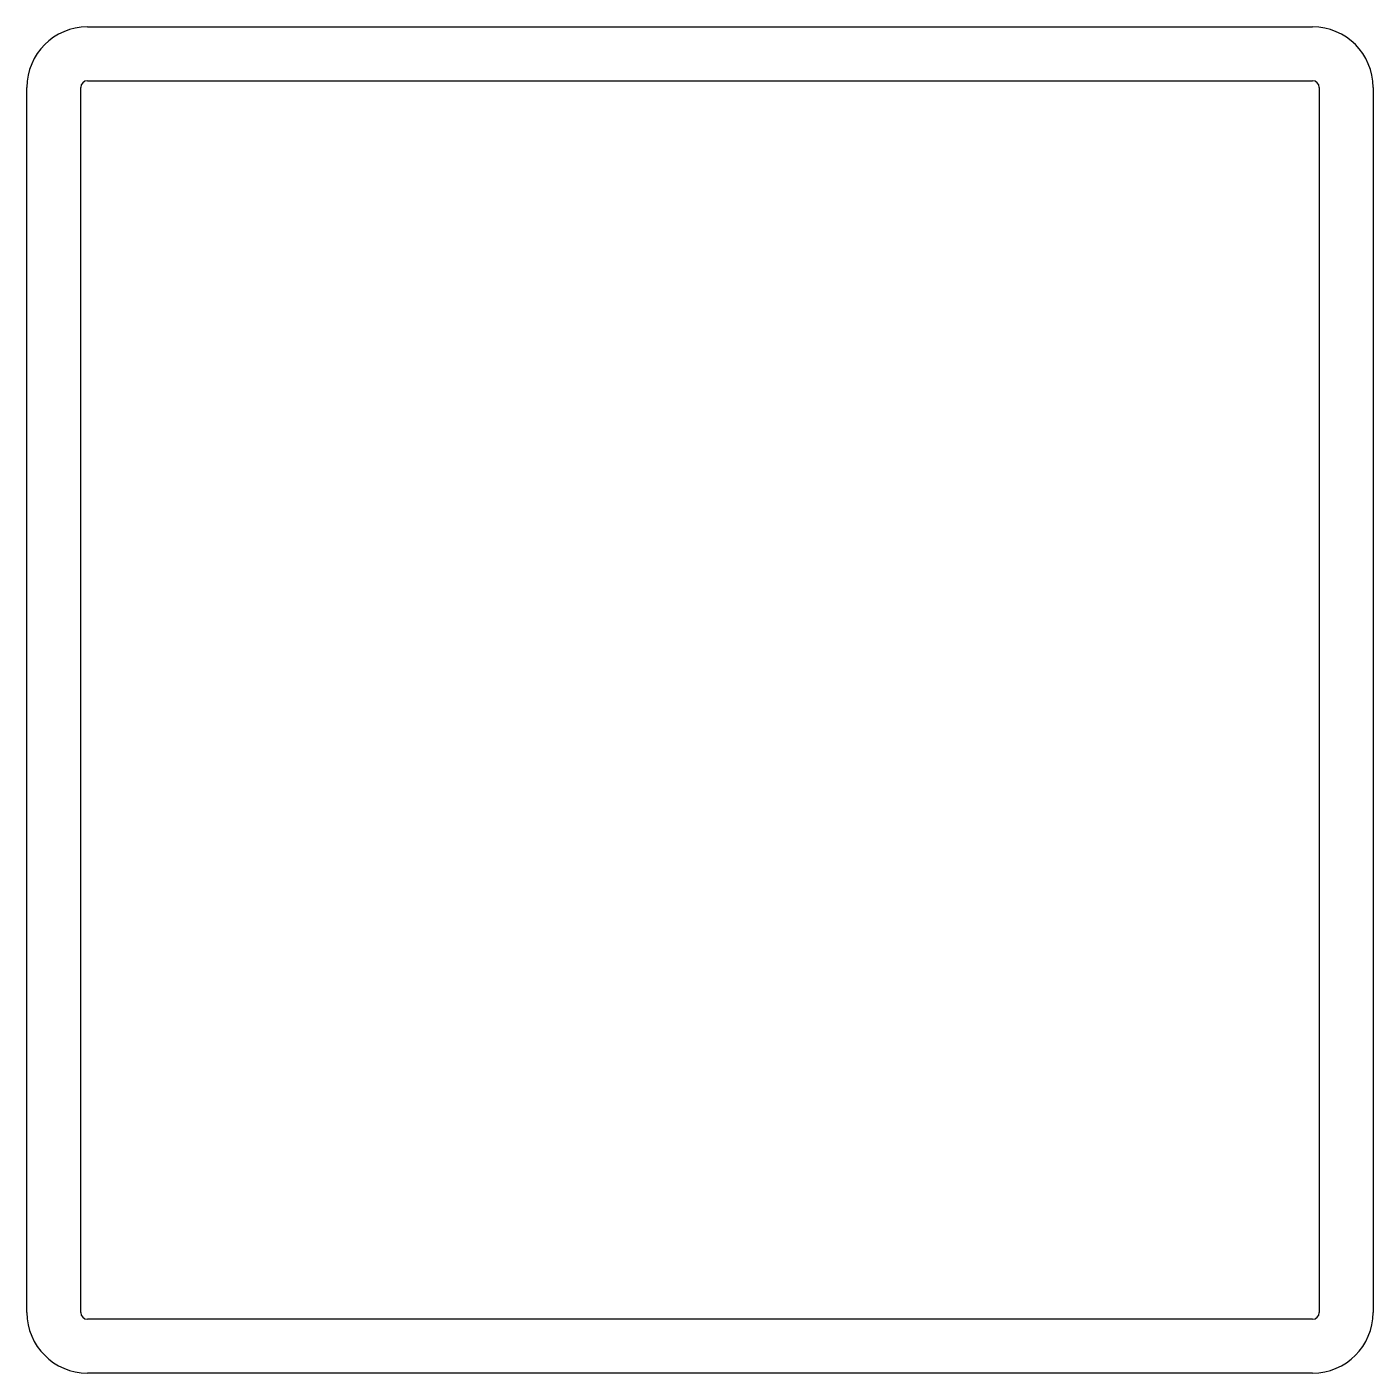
# Model space of a CAD drawing. Header units: inches. Extents: x -33.3 to 42.9, y 0.1 to 76.3.
import ezdxf

# ---------------------------------------------------------------- set-up
doc = ezdxf.new("R2010")
doc.units = ezdxf.units.IN
doc.header["$MEASUREMENT"] = 0

msp = doc.modelspace()

# ---------------------------------------------------------------- linework, layer by layer
at = {"color": 7}
for p, q in [((-29.895, 76.278), (39.447, 76.278)), ((-29.895, 73.23), (39.447, 73.23)), ((-33.324, 3.507), (-33.324, 72.849)), ((-30.276, 3.507), (-30.276, 72.849)), ((39.828, 72.849), (39.828, 3.507)), ((42.876, 72.849), (42.876, 3.507)), ((39.447, 3.126), (-29.895, 3.126)), ((39.447, 0.078), (-29.895, 0.078))]:
    msp.add_line(p, q, dxfattribs=at)
for centre, radius, start, end in [((-29.895, 72.849), 3.429, 90, 180), ((39.447, 72.849), 3.429, 360, 90), ((-29.895, 72.849), 0.381, 90, 180), ((39.447, 72.849), 0.381, 0, 90), ((-29.895, 3.507), 3.429, 180, 270), ((-29.895, 3.507), 0.381, 180, 270), ((39.447, 3.507), 3.429, 270, 0), ((39.447, 3.507), 0.381, 270, 0)]:
    msp.add_arc(centre, radius, start, end, dxfattribs=at)

doc.saveas('drawing.dxf')
